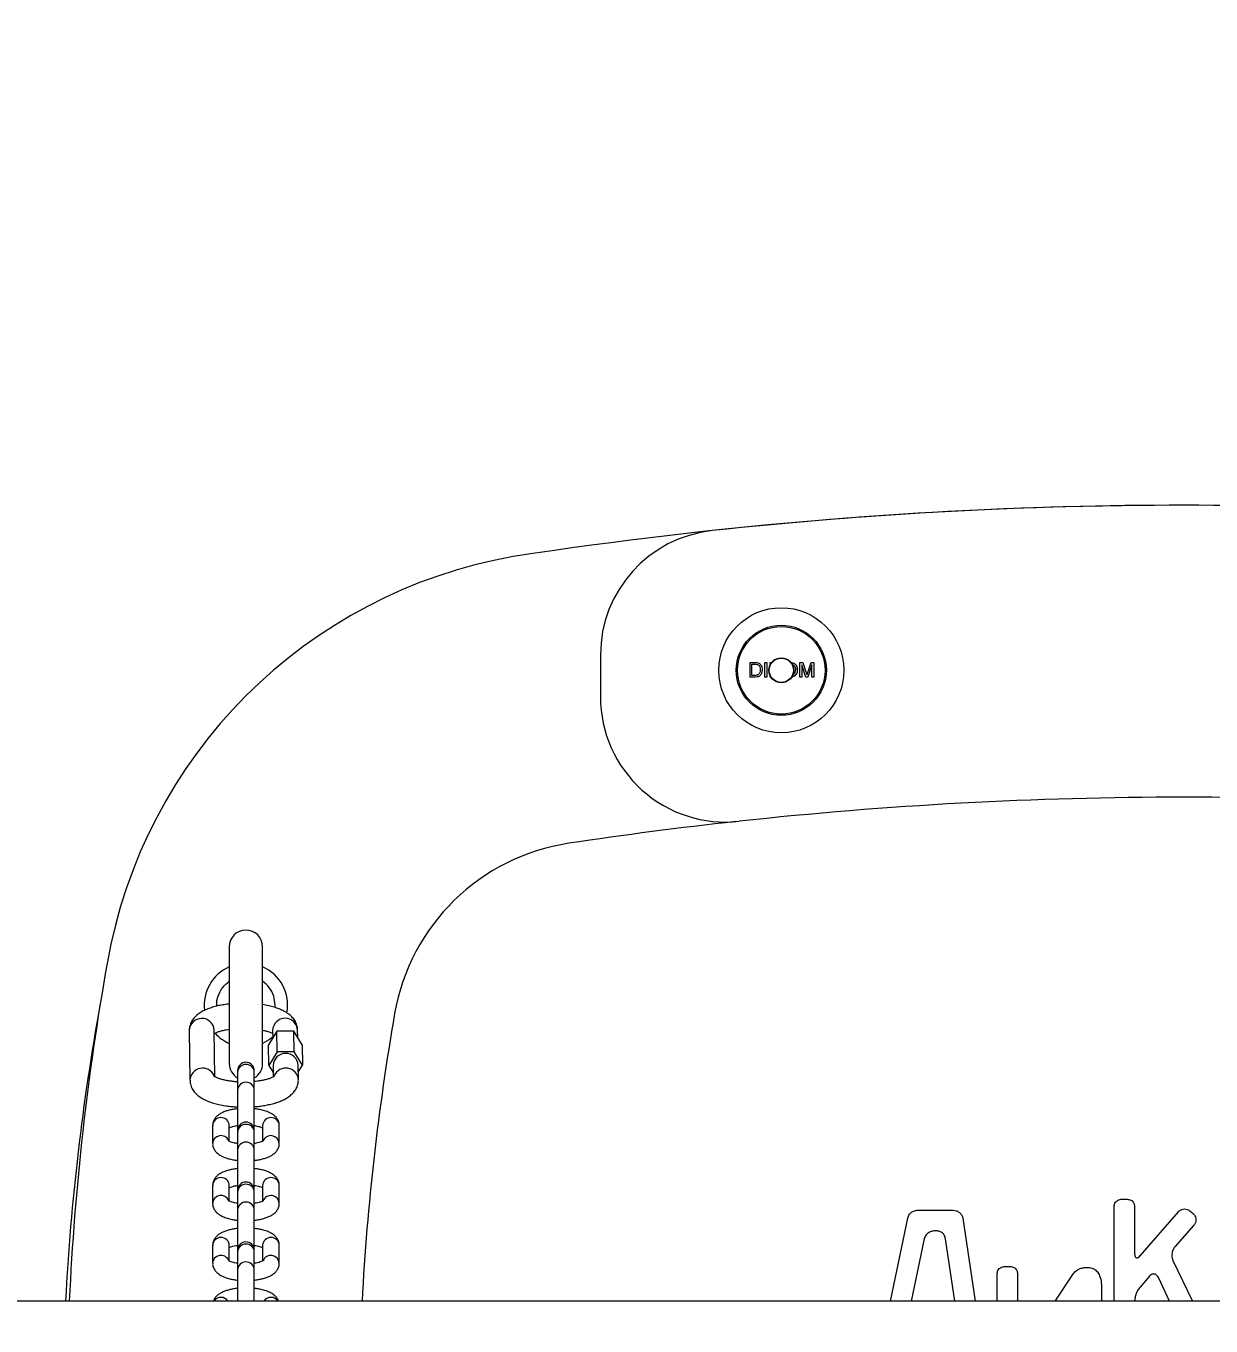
# Model space of a CAD drawing. Header units: millimetres. Extents: x -8465 to 5258, y -4560 to 4592.
# Drawn here: x -3862.7 to -3578.5, y -288.8 to 22.9 of the extents above; entities that cross this region are included whole.
import ezdxf

# ---------------------------------------------------------------- set-up
doc = ezdxf.new("R2010")
doc.units = ezdxf.units.MM
for name, color, linetype in [('DIKOM_ОБЪЕКТ', 7, 'Continuous'), ('DIKOM_РАЗМЕР_ЗОНА', 7, 'Continuous'), ('DIKOM_РАЗМЕР_ОБЪЕКТА', 7, 'Continuous')]:
    doc.layers.add(name, color=color, linetype=linetype)
doc.styles.add('style1', font='arial.ttf', dxfattribs={"width": 0.8})
doc.dimstyles.new('1-50', dxfattribs={"dimtxt": 300, "dimasz": 200, "dimexe": 100, "dimexo": 0, "dimgap": 100, "dimtad": 1, "dimtxsty": 'style1', "dimcen": 200, "dimclrd": 7, "dimclre": 7, "dimclrt": 7, "dimadec": 1, "dimazin": 2, "dimtfac": 1, "dimtmove": 0, "dimatfit": 2, "dimfxl": 0, "dimlwd": 25, "dimlwe": 18, "dimarcsym": 0})

# ---------------------------------------------------------------- blocks, each defined once
blk = doc.blocks.new('*D9')
at = {"layer": 'Defpoints', "color": 0, "transparency": 16777216}
for p in [(-8014.64, 4592.18), (-824.29, 4592.18), (-3141.9, -3913.28)]:
    blk.add_point(p, dxfattribs=at)
at = {"layer": 'DIKOM_РАЗМЕР_ЗОНА', "color": 7, "lineweight": 18, "transparency": 16777216}
for p, q in [((-824.29, 4592.18), (-8114.64, 4592.18)), ((-3141.9, -3913.28), (-8114.64, -3913.28))]:
    blk.add_line(p, q, dxfattribs=at)
at = {"layer": 'DIKOM_РАЗМЕР_ЗОНА', "color": 7, "lineweight": 25, "transparency": 16777216}
blk.add_line((-8014.64, -3713.28), (-8014.64, 4392.18), dxfattribs=at)
at = {"layer": 'DIKOM_РАЗМЕР_ЗОНА', "color": 7, "transparency": 16777216}
for points in [[(-8047.97, 4392.18), (-7981.3, 4392.18), (-8014.64, 4592.18)], [(-8047.97, -3713.28), (-7981.3, -3713.28), (-8014.64, -3913.28)]]:
    blk.add_solid(points, dxfattribs=at)
at = {"layer": 'DIKOM_РАЗМЕР_ЗОНА', "color": 7, "transparency": 16777216, "insert": (-8267.81, 621.75), "char_height": 300, "attachment_point": 5, "rotation": 90, "style": 'style1'}
blk.add_mtext('8500', dxfattribs=at)
blk = doc.blocks.new('*D12')
at = {"layer": 'Defpoints', "color": 0, "transparency": 16777216}
for p in [(-7007.4, 3092.18), (238.21, 3092.18), (238.62, -1922.87)]:
    blk.add_point(p, dxfattribs=at)
at = {"layer": 'DIKOM_РАЗМЕР_ОБЪЕКТА', "color": 7, "lineweight": 18, "transparency": 16777216}
for p, q in [((238.21, 3092.18), (-7107.4, 3092.18)), ((238.62, -1922.87), (-7107.4, -1922.87))]:
    blk.add_line(p, q, dxfattribs=at)
at = {"layer": 'DIKOM_РАЗМЕР_ОБЪЕКТА', "color": 7, "lineweight": 25, "transparency": 16777216}
blk.add_line((-7007.4, -1722.87), (-7007.4, 2892.18), dxfattribs=at)
at = {"layer": 'DIKOM_РАЗМЕР_ОБЪЕКТА', "color": 7, "transparency": 16777216}
for points in [[(-7040.74, 2892.18), (-6974.07, 2892.18), (-7007.4, 3092.18)], [(-7040.74, -1722.87), (-6974.07, -1722.87), (-7007.4, -1922.87)]]:
    blk.add_solid(points, dxfattribs=at)
at = {"layer": 'DIKOM_РАЗМЕР_ОБЪЕКТА', "color": 7, "transparency": 16777216, "insert": (-7260.58, 642.18), "char_height": 300, "attachment_point": 5, "rotation": 90, "style": 'style1'}
blk.add_mtext('5000', dxfattribs=at)

msp = doc.modelspace()

# ---------------------------------------------------------------- linework, layer by layer
at = {"layer": 'DIKOM_ОБЪЕКТ', "color": 7, "linetype": 'Continuous', "lineweight": 15}
for p, q in [((-3724.944, -127.95), (-3724.944, -137.99)), ((-3689.072, -129.736), (-3687.858, -129.736)), ((-3689.072, -133.236), (-3689.072, -129.736)), ((-3688.617, -132.827), (-3688.617, -130.145)), ((-3688.617, -130.145), (-3687.865, -130.145)), ((-3685.481, -129.736), (-3685.027, -129.736)), ((-3685.481, -133.236), (-3685.481, -129.736)), ((-3684.208, -129.736), (-3683.838, -129.736)), ((-3677.117, -129.736), (-3676.409, -129.736)), ((-3677.117, -133.236), (-3677.117, -129.736)), ((-3676.663, -130.261), (-3676.663, -133.236)), ((-3676.649, -130.261), (-3676.663, -130.261)), ((-3675.673, -133.236), (-3676.649, -130.261)), ((-3676.409, -129.736), (-3675.582, -132.213)), ((-3675.225, -132.17), (-3674.384, -129.736)), ((-3674.218, -130.309), (-3675.214, -133.236)), ((-3674.384, -129.736), (-3673.754, -129.736)), ((-3674.208, -130.309), (-3674.218, -130.309)), ((-3674.208, -133.236), (-3674.208, -130.309)), ((-3673.754, -129.736), (-3673.754, -133.236)), ((-3687.805, -133.236), (-3689.072, -133.236)), ((-3687.85, -132.827), (-3688.617, -132.827)), ((-3685.027, -133.236), (-3685.481, -133.236)), ((-3684.208, -133.236), (-3684.208, -132.921)), ((-3684.009, -133.236), (-3684.208, -133.236)), ((-3676.663, -133.236), (-3677.117, -133.236)), ((-3675.214, -133.236), (-3675.673, -133.236)), ((-3675.422, -132.731), (-3675.413, -132.731)), ((-3673.754, -133.236), (-3674.208, -133.236)), ((-3813.972, -197.896), (-3813.972, -225.896)), ((-3805.972, -225.896), (-3805.972, -197.896)), ((-3803.062, -212.46), (-3802.972, -211.896)), ((-3823.568, -217.999), (-3823.401, -229.908)), ((-3817.412, -229.086), (-3817.569, -217.915)), ((-3802.531, -218.169), (-3804.545, -221.437)), ((-3803.568, -217.971), (-3803.543, -219.81)), ((-3798.505, -218.163), (-3802.531, -218.169)), ((-3802.462, -223.073), (-3802.531, -218.169)), ((-3798.436, -223.067), (-3798.505, -218.163)), ((-3796.494, -221.426), (-3798.505, -218.163)), ((-3797.543, -219.724), (-3797.569, -217.887)), ((-3804.476, -226.341), (-3804.545, -221.437)), ((-3802.462, -223.073), (-3804.476, -226.341)), ((-3798.436, -223.067), (-3802.462, -223.073)), ((-3796.425, -226.33), (-3798.436, -223.067)), ((-3796.494, -221.426), (-3796.425, -226.33)), ((-3804.476, -226.341), (-3803.427, -228.043)), ((-3803.45, -226.378), (-3803.412, -229.103)), ((-3797.402, -229.796), (-3797.451, -226.293)), ((-3797.427, -227.957), (-3796.425, -226.33)), ((-3811.972, -227.598), (-3811.972, -227.998)), ((-3811.972, -227.998), (-3811.972, -232.306)), ((-3807.972, -227.998), (-3807.972, -227.598)), ((-3807.972, -232.306), (-3807.972, -227.998)), ((-3811.972, -232.306), (-3811.972, -241.957)), ((-3807.972, -241.957), (-3807.972, -232.306)), ((-3817.972, -240.778), (-3817.972, -245.085)), ((-3813.972, -244.538), (-3813.972, -240.778)), ((-3811.972, -241.957), (-3811.972, -242.357)), ((-3811.972, -242.357), (-3811.972, -246.665)), ((-3807.972, -242.357), (-3807.972, -241.957)), ((-3807.972, -246.665), (-3807.972, -242.357)), ((-3805.972, -240.778), (-3805.972, -244.54)), ((-3801.972, -245.085), (-3801.972, -240.778)), ((-3811.972, -246.665), (-3811.972, -256.316)), ((-3807.972, -256.316), (-3807.972, -246.665)), ((-3817.972, -255.137), (-3817.972, -259.445)), ((-3813.972, -258.898), (-3813.972, -255.137)), ((-3805.972, -255.137), (-3805.972, -258.899)), ((-3801.972, -259.445), (-3801.972, -255.137)), ((-3811.972, -256.316), (-3811.972, -256.716)), ((-3811.972, -256.716), (-3811.972, -261.024)), ((-3807.972, -256.716), (-3807.972, -256.316)), ((-3807.972, -261.024), (-3807.972, -256.716)), ((-3599.767, -258.449), (-3598.782, -258.449)), ((-3811.972, -261.024), (-3811.972, -270.676)), ((-3807.972, -270.676), (-3807.972, -261.024)), ((-3648.79, -261.085), (-3640.317, -261.085)), ((-3601.735, -282.871), (-3601.735, -260.417)), ((-3596.814, -260.417), (-3596.814, -271.521)), ((-3595.527, -272), (-3586.334, -261.449)), ((-3583.556, -261.247), (-3582.812, -261.888)), ((-3655.4, -282.871), (-3651.196, -263.003)), ((-3638.015, -263.024), (-3635.03, -282.871)), ((-3582.611, -264.664), (-3587.185, -269.868)), ((-3647.27, -267.924), (-3650.393, -282.871)), ((-3639.969, -282.871), (-3642.159, -267.945)), ((-3817.972, -269.496), (-3817.972, -273.804)), ((-3813.972, -273.257), (-3813.972, -269.496)), ((-3811.972, -270.676), (-3811.972, -271.075)), ((-3811.972, -271.075), (-3811.972, -275.383)), ((-3807.972, -271.075), (-3807.972, -270.676)), ((-3807.972, -275.383), (-3807.972, -271.075)), ((-3805.972, -269.496), (-3805.972, -273.259)), ((-3801.972, -273.804), (-3801.972, -269.496)), ((-3587.624, -273.134), (-3582.962, -282.871)), ((-3811.972, -275.383), (-3811.972, -282.871)), ((-3807.972, -282.871), (-3807.972, -275.383)), ((-3629.798, -282.871), (-3629.798, -276.554)), ((-3627.829, -274.585), (-3626.846, -274.585)), ((-3624.877, -276.554), (-3624.877, -282.871)), ((-3615.908, -282.871), (-3611.617, -276.466)), ((-3608.553, -274.829), (-3607.608, -274.829)), ((-3593.269, -276.911), (-3595.527, -279.527)), ((-3588.416, -282.871), (-3591.132, -277.197)), ((-3604.802, -278.749), (-3604.802, -282.871)), ((-848.379, -282.871), (-4394.952, -282.871))]:
    msp.add_line(p, q, dxfattribs=at)
at = {"layer": 'DIKOM_ОБЪЕКТ', "color": 7, "linetype": 'Continuous', "lineweight": 15, "flags": 128}
msp.add_lwpolyline([(-3803.546, -219.558), (-3804.296, -220.129), (-3805.985, -221.067)], dxfattribs=at)
at = {"layer": 'DIKOM_ОБЪЕКТ', "color": 7, "linetype": 'Continuous', "lineweight": 15}
for radius in [15, 10.8, 10.5, 3, 2.9]:
    msp.add_circle((-3681.563, -131.604), radius, dxfattribs=at)
for centre, radius, start, end in [((-3584.867, -1150.366), 1058.336, 90.552281, 98.74938), ((-3584.758, -1150.366), 1058.336, 90.011595, 96.151033), ((-3585.186, -1150.366), 1058.336, 83.848967, 89.988405), ((-3694.944, -127.95), 30, 96.15103, 180), ((-3725.053, -222.529), 120, 99.9819, 170.10556), ((-3694.944, -137.99), 30, 180, 276.19557), ((-3584.863, -1152.033), 990, 90.006326, 96.195573), ((-3585.081, -1152.033), 990, 83.804427, 89.993674), ((-3584.961, -1152.032), 990, 96.235831, 98.570892), ((-3725.053, -222.529), 49.999, 98.57032, 170.10526), ((-3809.972, -197.896), 4, 0, 180), ((-3227.163, -311.909), 625.848, 169.876977, 177.3406), ((-3809.972, -211.896), 10, 113.49734, 187.08597), ((-3809.972, -211.896), 10, 349.50423, 66.50266), ((-3295.131, -311.896), 558.861, 169.6717, 177.02293), ((-3820.567, -218.088), 3.003, 3.30034, 178.31172), ((-3800.568, -218.057), 3.002, 2.52684, 178.35658), ((-3203.364, -313.522), 579.564, 170.105925, 176.968406), ((-3809.972, -211.896), 10, 222.2286, 246.50266), ((-3800.449, -226.467), 3.003, 3.3083, 178.30364), ((-3820.38, -230.043), 3.024, 24.02487, 177.46708), ((-3809.972, -225.896), 4, 180, 240), ((-3809.972, -227.598), 2, 0, 180), ((-3810.037, -228.067), 1.936, 88.08736, 177.96423), ((-3809.907, -228.067), 1.936, 2.03577, 91.91264), ((-3809.972, -225.896), 4, 300, 0), ((-3800.418, -230.015), 3.024, 4.00898, 156.46683), ((-3809.972, -232.398), 2.002, 2.64772, 177.35228), ((-3815.972, -240.888), 2.003, 3.17264, 176.82736), ((-3809.972, -241.957), 2, 0, 180), ((-3803.972, -240.889), 2.003, 3.18157, 176.81843), ((-3810.036, -242.426), 1.937, 88.09422, 177.96467), ((-3809.908, -242.426), 1.937, 2.03533, 91.90578), ((-3815.96, -245.202), 2.015, 24.88403, 176.83001), ((-3809.972, -246.757), 2.002, 2.64528, 177.35472), ((-3803.986, -245.217), 2.018, 3.87797, 157.90087), ((-3815.972, -255.248), 2.003, 3.16776, 176.83224), ((-3809.972, -256.316), 2, 0, 180), ((-3810.037, -256.785), 1.936, 88.08718, 177.97171), ((-3809.907, -256.785), 1.936, 2.02829, 91.91282), ((-3803.972, -255.248), 2.003, 3.17669, 176.82331), ((-3815.96, -259.561), 2.015, 24.88156, 176.83249), ((-3803.986, -259.576), 2.018, 3.87825, 157.90745), ((-3809.972, -261.116), 2.002, 2.6404, 177.3596), ((-3815.972, -269.607), 2.003, 3.17507, 176.82493), ((-3803.972, -269.607), 2.003, 3.18401, 176.81599), ((-3809.972, -270.675), 2, 0, 180), ((-3810.037, -271.144), 1.936, 88.08736, 177.96423), ((-3809.907, -271.144), 1.936, 2.03577, 91.91264), ((-3815.96, -273.92), 2.015, 24.88156, 176.83249), ((-3809.972, -275.476), 2.002, 2.64772, 177.35228), ((-3803.986, -273.935), 2.018, 3.87825, 157.90745), ((-3815.972, -284.039), 2.062, 34.50438, 145.49562), ((-3803.972, -284.039), 2.062, 34.50438, 145.49562)]:
    msp.add_arc(centre, radius, start, end, dxfattribs=at)
for points, knots in [([(-3687.865, -130.145), (-3687.703, -130.144), (-3687.444, -130.142), (-3687.106, -130.268), (-3686.861, -130.485), (-3686.66, -130.857), (-3686.62, -131.209), (-3686.618, -131.427), (-3686.618, -131.457)], [0, 0, 0, 0, 0.2301157, 0.3674498, 0.5056402, 0.689913, 0.9569919, 1, 1, 1, 1]), ([(-3687.858, -129.736), (-3687.618, -129.736), (-3687.242, -129.735), (-3686.774, -129.958), (-3686.453, -130.294), (-3686.2, -130.806), (-3686.176, -131.232), (-3686.163, -131.467)], [0, 0, 0, 0, 0.2554265, 0.4007088, 0.5458963, 0.7495205, 1, 1, 1, 1]), ([(-3685.027, -129.736), (-3685.027, -129.999), (-3685.027, -131.165), (-3685.027, -132.332), (-3685.027, -133.236)], [0, 0, 0, 0, 0.2249709, 1, 1, 1, 1]), ([(-3684.208, -130.236), (-3684.208, -130.199), (-3684.208, -130.033), (-3684.208, -129.866), (-3684.208, -129.736)], [0, 0, 0, 0, 0.2177274, 1, 1, 1, 1]), ([(-3679.387, -129.691), (-3679.19, -129.706), (-3678.795, -129.736), (-3678.295, -130.033), (-3677.936, -130.457), (-3677.737, -130.958), (-3677.718, -131.316), (-3677.708, -131.491)], [0, 0, 0, 0, 0.2120457, 0.4264625, 0.611725, 0.8097277, 1, 1, 1, 1]), ([(-3678.99, -130.18), (-3678.948, -130.187), (-3678.778, -130.214), (-3678.535, -130.415), (-3678.283, -130.741), (-3678.176, -131.126), (-3678.167, -131.386), (-3678.163, -131.491)], [0, 0, 0, 0, 0.0762303, 0.3055234, 0.5345447, 0.8121599, 1, 1, 1, 1]), ([(-3686.618, -131.457), (-3686.627, -131.678), (-3686.641, -132.011), (-3686.815, -132.4), (-3687.019, -132.641), (-3687.335, -132.805), (-3687.631, -132.824), (-3687.813, -132.827), (-3687.85, -132.827)], [0, 0, 0, 0, 0.3061141, 0.4616726, 0.5884507, 0.7437791, 0.9477463, 1, 1, 1, 1]), ([(-3686.163, -131.467), (-3686.187, -131.766), (-3686.223, -132.216), (-3686.496, -132.723), (-3686.777, -133.001), (-3687.215, -133.203), (-3687.57, -133.223), (-3687.805, -133.236)], [0, 0, 0, 0, 0.3215219, 0.4836669, 0.6148069, 0.7456367, 1, 1, 1, 1]), ([(-3677.708, -131.491), (-3677.729, -131.754), (-3677.765, -132.204), (-3678.105, -132.754), (-3678.534, -133.102), (-3678.9, -133.244), (-3679.095, -133.258), (-3679.112, -133.26)], [0, 0, 0, 0, 0.3159754, 0.5392412, 0.7625632, 0.9795705, 1, 1, 1, 1]), ([(-3678.163, -131.491), (-3678.182, -131.724), (-3678.211, -132.086), (-3678.475, -132.516), (-3678.69, -132.662), (-3678.798, -132.734)], [0, 0, 0, 0, 0.4715542, 0.7354786, 1, 1, 1, 1]), ([(-3675.582, -132.213), (-3675.566, -132.261), (-3675.533, -132.359), (-3675.477, -132.53), (-3675.443, -132.655), (-3675.422, -132.731)], [0, 0, 0, 0, 0.2836049, 0.5667002, 1, 1, 1, 1]), ([(-3675.413, -132.731), (-3675.382, -132.637), (-3675.336, -132.497), (-3675.273, -132.31), (-3675.241, -132.217), (-3675.225, -132.17)], [0, 0, 0, 0, 0.4998987, 0.7498102, 1, 1, 1, 1]), ([(-3816.933, -212.141), (-3816.947, -212.059), (-3817.088, -211.253), (-3816.677, -209.645), (-3815.71, -207.599), (-3814.536, -206.643), (-3813.972, -206.184)], [0, 0, 0, 0, 0.0357236, 0.3536645, 0.6891419, 1, 1, 1, 1]), ([(-3802.972, -211.896), (-3803.042, -211.161), (-3803.186, -209.65), (-3804.253, -207.598), (-3805.414, -206.643), (-3805.972, -206.184)], [0, 0, 0, 0, 0.3297025, 0.6775903, 1, 1, 1, 1]), ([(-3813.955, -211.632), (-3814.163, -211.654), (-3814.801, -211.721), (-3815.848, -211.897), (-3817.089, -212.161), (-3818.292, -212.502), (-3819.432, -212.919), (-3820.494, -213.428), (-3821.461, -214.044), (-3822.295, -214.783), (-3822.968, -215.658), (-3823.402, -216.656), (-3823.603, -217.47), (-3823.551, -217.916), (-3823.542, -217.998)], [0, 0, 0, 0, 0.0413856, 0.1271665, 0.2180836, 0.3118897, 0.4081837, 0.5069074, 0.6080411, 0.707683, 0.8013142, 0.890637, 0.9798328, 1, 1, 1, 1]), ([(-3797.595, -217.889), (-3797.608, -217.587), (-3797.638, -216.865), (-3798.075, -215.829), (-3798.778, -214.846), (-3799.701, -214.021), (-3800.784, -213.352), (-3801.965, -212.817), (-3803.188, -212.399), (-3804.519, -212.047), (-3805.493, -211.877), (-3806.003, -211.788)], [0, 0, 0, 0, 0.0803093, 0.1923028, 0.3002843, 0.4211395, 0.5501391, 0.665318, 0.7752655, 0.8823451, 1, 1, 1, 1]), ([(-3817.558, -218.692), (-3817.446, -218.632), (-3817.192, -218.496), (-3816.55, -218.249), (-3815.715, -218.007), (-3814.843, -217.81), (-3814.228, -217.719), (-3813.972, -217.682)], [0, 0, 0, 0, 0.1738412, 0.3934679, 0.6190481, 0.8414938, 1, 1, 1, 1]), ([(-3805.972, -217.898), (-3805.814, -217.931), (-3805.356, -218.026), (-3804.712, -218.217), (-3804.088, -218.443), (-3803.701, -218.621), (-3803.584, -218.693), (-3803.558, -218.709)], [0, 0, 0, 0, 0.1425531, 0.4130395, 0.6768226, 0.9299514, 1, 1, 1, 1]), ([(-3823.374, -229.906), (-3823.362, -230.208), (-3823.331, -230.93), (-3822.895, -231.966), (-3822.192, -232.949), (-3821.268, -233.774), (-3820.186, -234.444), (-3819.004, -234.978), (-3817.782, -235.397), (-3816.429, -235.749), (-3815.053, -236.01), (-3813.742, -236.179), (-3812.757, -236.274), (-3812.182, -236.299), (-3811.972, -236.308)], [0, 0, 0, 0, 0.0659125, 0.1578271, 0.246437, 0.3456394, 0.4515164, 0.5460215, 0.6362783, 0.7241368, 0.8245441, 0.899895, 0.9633418, 1, 1, 1, 1]), ([(-3811.972, -230.305), (-3811.983, -230.304), (-3812.21, -230.297), (-3812.77, -230.243), (-3813.644, -230.149), (-3814.597, -229.993), (-3815.481, -229.801), (-3816.258, -229.58), (-3816.889, -229.349), (-3817.354, -229.129), (-3817.626, -228.967), (-3817.729, -228.872), (-3817.711, -228.893), (-3817.708, -228.896)], [0, 0, 0, 0, 0.0037683, 0.0746976, 0.1902374, 0.3064633, 0.4265088, 0.5459168, 0.6623964, 0.7741419, 0.880394, 0.9819366, 1, 1, 1, 1]), ([(-3803.105, -228.911), (-3803.104, -228.91), (-3803.1, -228.907), (-3803.315, -229.064), (-3803.754, -229.287), (-3804.417, -229.545), (-3805.254, -229.789), (-3806.231, -230.002), (-3807.149, -230.151), (-3807.752, -230.212), (-3807.972, -230.235)], [0, 0, 0, 0, 0.0720209, 0.2001976, 0.3359948, 0.4786071, 0.6250144, 0.7694249, 0.9157539, 1, 1, 1, 1]), ([(-3807.972, -236.259), (-3807.866, -236.251), (-3807.33, -236.211), (-3806.378, -236.1), (-3805.121, -235.901), (-3803.882, -235.634), (-3802.678, -235.294), (-3801.538, -234.875), (-3800.475, -234.367), (-3799.509, -233.751), (-3798.674, -233.012), (-3798.002, -232.137), (-3797.567, -231.139), (-3797.368, -230.326), (-3797.418, -229.881), (-3797.427, -229.801)], [0, 0, 0, 0, 0.0195733, 0.0985997, 0.1792896, 0.2647834, 0.3530227, 0.4436067, 0.5364862, 0.6316239, 0.7253527, 0.8134146, 0.8974462, 0.9813443, 1, 1, 1, 1]), ([(-3811.972, -236.735), (-3812.017, -236.739), (-3812.39, -236.776), (-3813.068, -236.885), (-3813.991, -237.083), (-3814.871, -237.35), (-3815.7, -237.692), (-3816.457, -238.125), (-3817.118, -238.673), (-3817.629, -239.36), (-3817.941, -240.09), (-3817.941, -240.582), (-3817.94, -240.783)], [0, 0, 0, 0, 0.0145202, 0.1198013, 0.2263544, 0.3388436, 0.4549377, 0.5749768, 0.6966003, 0.8117792, 0.922978, 1, 1, 1, 1]), ([(-3802.004, -240.772), (-3801.995, -240.675), (-3801.958, -240.251), (-3802.222, -239.528), (-3802.754, -238.735), (-3803.479, -238.124), (-3804.392, -237.611), (-3805.431, -237.222), (-3806.511, -236.954), (-3807.343, -236.806), (-3807.814, -236.755), (-3807.972, -236.738)], [0, 0, 0, 0, 0.0375417, 0.1639403, 0.2870459, 0.4247075, 0.5574975, 0.7172396, 0.8479669, 0.9487665, 1, 1, 1, 1]), ([(-3813.972, -241.323), (-3813.867, -241.272), (-3813.647, -241.166), (-3813.099, -240.99), (-3812.527, -240.852), (-3812.113, -240.791), (-3811.972, -240.77)], [0, 0, 0, 0, 0.2534043, 0.530388, 0.8394967, 1, 1, 1, 1]), ([(-3807.972, -240.771), (-3807.843, -240.79), (-3807.479, -240.841), (-3806.95, -240.964), (-3806.426, -241.121), (-3806.074, -241.265), (-3805.962, -241.329), (-3805.926, -241.35)], [0, 0, 0, 0, 0.1379722, 0.3878414, 0.6394083, 0.8819025, 1, 1, 1, 1]), ([(-3817.94, -245.088), (-3817.949, -245.186), (-3817.986, -245.611), (-3817.722, -246.334), (-3817.19, -247.127), (-3816.466, -247.739), (-3815.552, -248.252), (-3814.513, -248.641), (-3813.433, -248.909), (-3812.601, -249.057), (-3812.13, -249.108), (-3811.972, -249.125)], [0, 0, 0, 0, 0.0378931, 0.1642446, 0.2873034, 0.4248867, 0.5576273, 0.7173478, 0.8480264, 0.9487879, 1, 1, 1, 1]), ([(-3811.972, -245.092), (-3812.101, -245.073), (-3812.465, -245.022), (-3812.993, -244.899), (-3813.522, -244.741), (-3813.919, -244.575), (-3814.146, -244.453), (-3814.224, -244.376), (-3814.206, -244.398), (-3814.205, -244.399)], [0, 0, 0, 0, 0.1030973, 0.2898178, 0.4777823, 0.659042, 0.8306982, 0.9936719, 1, 1, 1, 1]), ([(-3805.757, -244.415), (-3805.754, -244.412), (-3805.746, -244.405), (-3805.927, -244.529), (-3806.292, -244.693), (-3806.843, -244.873), (-3807.418, -245.011), (-3807.831, -245.072), (-3807.972, -245.093)], [0, 0, 0, 0, 0.0898269, 0.2741118, 0.4686107, 0.6657687, 0.8858719, 1, 1, 1, 1]), ([(-3807.972, -249.128), (-3807.927, -249.124), (-3807.554, -249.087), (-3806.876, -248.978), (-3805.953, -248.78), (-3805.073, -248.513), (-3804.244, -248.172), (-3803.487, -247.738), (-3802.826, -247.19), (-3802.315, -246.503), (-3802.004, -245.774), (-3802.004, -245.283), (-3802.004, -245.083)], [0, 0, 0, 0, 0.0145285, 0.1198058, 0.2263975, 0.3389323, 0.4551102, 0.5752075, 0.6968411, 0.8120657, 0.9233096, 1, 1, 1, 1]), ([(-3811.972, -251.094), (-3812.017, -251.098), (-3812.39, -251.135), (-3813.068, -251.244), (-3813.991, -251.443), (-3814.871, -251.709), (-3815.7, -252.051), (-3816.457, -252.484), (-3817.118, -253.032), (-3817.629, -253.719), (-3817.941, -254.449), (-3817.941, -254.941), (-3817.94, -255.142)], [0, 0, 0, 0, 0.0145229, 0.1198029, 0.2263555, 0.338844, 0.4549384, 0.5749759, 0.6965876, 0.8117812, 0.9229784, 1, 1, 1, 1]), ([(-3802.004, -255.131), (-3801.995, -255.034), (-3801.958, -254.61), (-3802.222, -253.887), (-3802.754, -253.095), (-3803.479, -252.483), (-3804.392, -251.97), (-3805.431, -251.58), (-3806.511, -251.314), (-3807.343, -251.165), (-3807.814, -251.114), (-3807.972, -251.097)], [0, 0, 0, 0, 0.0375425, 0.1639595, 0.2870476, 0.4247085, 0.5574979, 0.7172463, 0.8479676, 0.9487667, 1, 1, 1, 1]), ([(-3813.972, -255.682), (-3813.867, -255.631), (-3813.647, -255.526), (-3813.099, -255.349), (-3812.527, -255.211), (-3812.113, -255.15), (-3811.972, -255.129)], [0, 0, 0, 0, 0.2534075, 0.5303898, 0.839509, 1, 1, 1, 1]), ([(-3807.972, -255.13), (-3807.843, -255.149), (-3807.479, -255.2), (-3806.95, -255.323), (-3806.426, -255.48), (-3806.074, -255.624), (-3805.962, -255.688), (-3805.926, -255.709)], [0, 0, 0, 0, 0.1379637, 0.3878502, 0.6394208, 0.8819145, 1, 1, 1, 1]), ([(-3811.972, -259.451), (-3812.101, -259.433), (-3812.465, -259.381), (-3812.993, -259.258), (-3813.522, -259.101), (-3813.919, -258.933), (-3814.146, -258.813), (-3814.224, -258.733), (-3814.206, -258.757), (-3814.205, -258.758)], [0, 0, 0, 0, 0.1030957, 0.2898134, 0.4777776, 0.6590438, 0.8306887, 0.9936647, 1, 1, 1, 1]), ([(-3601.735, -260.417), (-3601.72, -260.139), (-3601.696, -259.693), (-3601.429, -259.132), (-3601.115, -258.828), (-3600.882, -258.712), (-3600.8, -258.67)], [0, 0, 0, 0, 0.3926461, 0.6300457, 0.8688436, 1, 1, 1, 1]), ([(-3600.8, -258.67), (-3600.67, -258.619), (-3600.441, -258.529), (-3600.091, -258.461), (-3599.876, -258.453), (-3599.767, -258.449)], [0, 0, 0, 0, 0.3930403, 0.693934, 1, 1, 1, 1]), ([(-3598.782, -258.449), (-3598.504, -258.464), (-3598.057, -258.488), (-3597.496, -258.756), (-3597.192, -259.07), (-3597.076, -259.302), (-3597.035, -259.384)], [0, 0, 0, 0, 0.3932423, 0.6308052, 0.8696968, 1, 1, 1, 1]), ([(-3817.94, -259.447), (-3817.949, -259.545), (-3817.986, -259.97), (-3817.722, -260.694), (-3817.19, -261.486), (-3816.466, -262.098), (-3815.552, -262.611), (-3814.513, -263.001), (-3813.433, -263.268), (-3812.601, -263.417), (-3812.13, -263.467), (-3811.972, -263.484)], [0, 0, 0, 0, 0.0378942, 0.1642465, 0.2872901, 0.4248854, 0.5576174, 0.7173459, 0.8480257, 0.948788, 1, 1, 1, 1]), ([(-3805.757, -258.774), (-3805.754, -258.771), (-3805.746, -258.764), (-3805.927, -258.889), (-3806.292, -259.052), (-3806.843, -259.232), (-3807.418, -259.37), (-3807.831, -259.431), (-3807.972, -259.452)], [0, 0, 0, 0, 0.0898273, 0.2741109, 0.4686118, 0.6657581, 0.8858724, 1, 1, 1, 1]), ([(-3807.972, -263.487), (-3807.927, -263.483), (-3807.554, -263.446), (-3806.876, -263.337), (-3805.953, -263.138), (-3805.073, -262.872), (-3804.244, -262.531), (-3803.487, -262.097), (-3802.826, -261.549), (-3802.315, -260.863), (-3802.004, -260.133), (-3802.004, -259.642), (-3802.004, -259.442)], [0, 0, 0, 0, 0.0145285, 0.119804, 0.2263988, 0.3389323, 0.4551089, 0.575194, 0.6968256, 0.812049, 0.9232908, 1, 1, 1, 1]), ([(-3651.196, -263.003), (-3651.097, -262.677), (-3650.949, -262.187), (-3650.462, -261.598), (-3650.092, -261.411), (-3649.873, -261.3)], [0, 0, 0, 0, 0.4514865, 0.6762543, 1, 1, 1, 1]), ([(-3649.873, -261.3), (-3649.701, -261.241), (-3649.44, -261.151), (-3649.073, -261.094), (-3648.885, -261.088), (-3648.79, -261.085)], [0, 0, 0, 0, 0.4908811, 0.7441902, 1, 1, 1, 1]), ([(-3640.317, -261.085), (-3640.08, -261.109), (-3639.602, -261.159), (-3638.929, -261.529), (-3638.356, -262.097), (-3638.086, -262.657), (-3638.023, -262.98), (-3638.015, -263.024)], [0, 0, 0, 0, 0.2187854, 0.4414225, 0.6954287, 0.958412, 1, 1, 1, 1]), ([(-3597.035, -259.384), (-3596.984, -259.513), (-3596.894, -259.742), (-3596.825, -260.092), (-3596.818, -260.308), (-3596.814, -260.417)], [0, 0, 0, 0, 0.3921852, 0.6934353, 1, 1, 1, 1]), ([(-3586.334, -261.449), (-3586.172, -261.296), (-3585.849, -260.99), (-3585.205, -260.767), (-3584.533, -260.756), (-3583.96, -260.94), (-3583.669, -261.161), (-3583.556, -261.247)], [0, 0, 0, 0, 0.2149373, 0.4295851, 0.6450666, 0.8620571, 1, 1, 1, 1]), ([(-3582.812, -261.888), (-3582.659, -262.048), (-3582.355, -262.369), (-3582.132, -263.009), (-3582.119, -263.679), (-3582.301, -264.255), (-3582.524, -264.549), (-3582.611, -264.664)], [0, 0, 0, 0, 0.2136659, 0.4271701, 0.6422624, 0.8593693, 1, 1, 1, 1]), ([(-3811.972, -265.453), (-3812.017, -265.457), (-3812.39, -265.495), (-3813.068, -265.603), (-3813.991, -265.802), (-3814.871, -266.068), (-3815.7, -266.41), (-3816.457, -266.844), (-3817.118, -267.391), (-3817.629, -268.078), (-3817.941, -268.808), (-3817.941, -269.3), (-3817.94, -269.501)], [0, 0, 0, 0, 0.0145229, 0.1198042, 0.226353, 0.3388432, 0.4549382, 0.5749864, 0.6965994, 0.8117783, 0.9229772, 1, 1, 1, 1]), ([(-3802.004, -269.49), (-3801.995, -269.393), (-3801.958, -268.969), (-3802.222, -268.247), (-3802.754, -267.454), (-3803.479, -266.842), (-3804.392, -266.329), (-3805.431, -265.94), (-3806.511, -265.673), (-3807.343, -265.524), (-3807.814, -265.473), (-3807.972, -265.456)], [0, 0, 0, 0, 0.0375425, 0.1639423, 0.2870321, 0.4247071, 0.557489, 0.7172397, 0.8479685, 0.9487687, 1, 1, 1, 1]), ([(-3644.663, -266.006), (-3644.99, -266.044), (-3645.644, -266.12), (-3646.501, -266.631), (-3647.065, -267.273), (-3647.216, -267.754), (-3647.27, -267.924)], [0, 0, 0, 0, 0.2826808, 0.565468, 0.8456481, 1, 1, 1, 1]), ([(-3643.512, -266.214), (-3643.671, -266.161), (-3643.936, -266.074), (-3644.325, -266.011), (-3644.55, -266.008), (-3644.663, -266.006)], [0, 0, 0, 0, 0.4263604, 0.711253, 1, 1, 1, 1]), ([(-3642.159, -267.945), (-3642.243, -267.62), (-3642.381, -267.082), (-3642.912, -266.49), (-3643.311, -266.306), (-3643.512, -266.214)], [0, 0, 0, 0, 0.4313692, 0.7136678, 1, 1, 1, 1]), ([(-3813.972, -270.041), (-3813.867, -269.991), (-3813.647, -269.885), (-3813.099, -269.708), (-3812.527, -269.571), (-3812.113, -269.509), (-3811.972, -269.488)], [0, 0, 0, 0, 0.2534054, 0.5303878, 0.8395101, 1, 1, 1, 1]), ([(-3807.972, -269.489), (-3807.843, -269.508), (-3807.479, -269.56), (-3806.95, -269.682), (-3806.426, -269.839), (-3806.074, -269.983), (-3805.962, -270.047), (-3805.926, -270.068)], [0, 0, 0, 0, 0.1379731, 0.3878575, 0.6394101, 0.8819018, 1, 1, 1, 1]), ([(-3587.185, -269.868), (-3587.341, -270.094), (-3587.714, -270.636), (-3587.922, -271.681), (-3587.858, -272.577), (-3587.666, -273.034), (-3587.624, -273.134)], [0, 0, 0, 0, 0.2371907, 0.5686534, 0.9058864, 1, 1, 1, 1]), ([(-3817.94, -273.806), (-3817.949, -273.904), (-3817.986, -274.329), (-3817.722, -275.053), (-3817.19, -275.846), (-3816.466, -276.457), (-3815.552, -276.97), (-3814.513, -277.36), (-3813.433, -277.627), (-3812.601, -277.776), (-3812.13, -277.826), (-3811.972, -277.843)], [0, 0, 0, 0, 0.037874, 0.1642462, 0.2872906, 0.4248746, 0.5576169, 0.7173466, 0.8480219, 0.9487849, 1, 1, 1, 1]), ([(-3811.972, -273.81), (-3812.101, -273.792), (-3812.465, -273.74), (-3812.993, -273.617), (-3813.522, -273.459), (-3813.919, -273.293), (-3814.146, -273.172), (-3814.224, -273.094), (-3814.206, -273.116), (-3814.205, -273.117)], [0, 0, 0, 0, 0.1030893, 0.2898095, 0.4777882, 0.6590446, 0.8306919, 0.9936702, 1, 1, 1, 1]), ([(-3805.757, -273.133), (-3805.754, -273.131), (-3805.746, -273.123), (-3805.927, -273.248), (-3806.292, -273.411), (-3806.843, -273.591), (-3807.418, -273.729), (-3807.831, -273.791), (-3807.972, -273.812)], [0, 0, 0, 0, 0.0898275, 0.2741115, 0.4686128, 0.6657608, 0.885864, 1, 1, 1, 1]), ([(-3807.972, -277.846), (-3807.927, -277.842), (-3807.554, -277.806), (-3806.876, -277.696), (-3805.953, -277.498), (-3805.073, -277.232), (-3804.244, -276.89), (-3803.487, -276.456), (-3802.826, -275.909), (-3802.315, -275.222), (-3802.004, -274.492), (-3802.004, -274.001), (-3802.004, -273.801)], [0, 0, 0, 0, 0.0145262, 0.1198024, 0.2263979, 0.3389323, 0.4551098, 0.5751956, 0.6968282, 0.8120677, 0.9233102, 1, 1, 1, 1]), ([(-3596.814, -271.521), (-3596.806, -271.695), (-3596.796, -271.938), (-3596.693, -272.231), (-3596.591, -272.382), (-3596.461, -272.471), (-3596.324, -272.505), (-3596.144, -272.483), (-3595.868, -272.348), (-3595.666, -272.159), (-3595.541, -272.016), (-3595.527, -272)], [0, 0, 0, 0, 0.2405204, 0.3342883, 0.4289121, 0.4889516, 0.5491998, 0.6216046, 0.7362712, 0.9703316, 1, 1, 1, 1]), ([(-3629.798, -276.554), (-3629.783, -276.276), (-3629.759, -275.83), (-3629.491, -275.269), (-3629.177, -274.964), (-3628.945, -274.848), (-3628.863, -274.807)], [0, 0, 0, 0, 0.3928973, 0.6303876, 0.8692845, 1, 1, 1, 1]), ([(-3628.863, -274.807), (-3628.733, -274.756), (-3628.504, -274.665), (-3628.154, -274.598), (-3627.938, -274.589), (-3627.829, -274.585)], [0, 0, 0, 0, 0.3925864, 0.6937198, 1, 1, 1, 1]), ([(-3626.846, -274.585), (-3626.568, -274.6), (-3626.122, -274.625), (-3625.56, -274.892), (-3625.256, -275.206), (-3625.14, -275.439), (-3625.099, -275.521)], [0, 0, 0, 0, 0.3928735, 0.6304419, 0.8693969, 1, 1, 1, 1]), ([(-3625.099, -275.521), (-3625.047, -275.65), (-3624.957, -275.88), (-3624.889, -276.23), (-3624.881, -276.445), (-3624.877, -276.554)], [0, 0, 0, 0, 0.392592, 0.6937297, 1, 1, 1, 1]), ([(-3611.617, -276.466), (-3611.412, -276.197), (-3611.002, -275.658), (-3610.296, -275.209), (-3609.843, -275.057), (-3609.709, -275.013)], [0, 0, 0, 0, 0.4123941, 0.826938, 1, 1, 1, 1]), ([(-3609.709, -275.013), (-3609.548, -274.969), (-3609.278, -274.897), (-3608.89, -274.839), (-3608.665, -274.832), (-3608.553, -274.829)], [0, 0, 0, 0, 0.4261907, 0.7120388, 1, 1, 1, 1]), ([(-3607.608, -274.829), (-3607.276, -274.906), (-3606.609, -275.062), (-3605.749, -275.773), (-3605.072, -276.923), (-3604.821, -277.991), (-3604.804, -278.659), (-3604.802, -278.749)], [0, 0, 0, 0, 0.1934419, 0.3874727, 0.6172607, 0.9489387, 1, 1, 1, 1]), ([(-3591.132, -277.197), (-3591.215, -277.05), (-3591.365, -276.782), (-3591.711, -276.493), (-3592.089, -276.358), (-3592.468, -276.377), (-3592.858, -276.527), (-3593.114, -276.736), (-3593.25, -276.89), (-3593.269, -276.911)], [0, 0, 0, 0, 0.1906013, 0.3449678, 0.5004003, 0.6343154, 0.7662598, 0.9684835, 1, 1, 1, 1]), ([(-3811.972, -279.812), (-3812.017, -279.817), (-3812.39, -279.854), (-3813.068, -279.962), (-3813.991, -280.161), (-3814.871, -280.427), (-3815.7, -280.769), (-3816.46, -281.201), (-3817.108, -281.754), (-3817.576, -282.317), (-3817.715, -282.734), (-3817.76, -282.871)], [0, 0, 0, 0, 0.0167324, 0.138028, 0.2607935, 0.3903984, 0.5241568, 0.6624595, 0.8025892, 0.9352922, 1, 1, 1, 1]), ([(-3802.185, -282.871), (-3802.206, -282.789), (-3802.305, -282.4), (-3802.774, -281.819), (-3803.473, -281.2), (-3804.394, -280.689), (-3805.43, -280.299), (-3806.511, -280.032), (-3807.343, -279.883), (-3807.814, -279.833), (-3807.972, -279.816)], [0, 0, 0, 0, 0.0379809, 0.1796331, 0.3380351, 0.490832, 0.674641, 0.8250643, 0.9410505, 1, 1, 1, 1]), ([(-3595.527, -279.527), (-3595.733, -279.791), (-3596.098, -280.257), (-3596.471, -281.03), (-3596.602, -281.531), (-3596.669, -281.784)], [0, 0, 0, 0, 0.3930286, 0.6926829, 1, 1, 1, 1]), ([(-3596.669, -281.784), (-3596.702, -281.948), (-3596.757, -282.228), (-3596.801, -282.591), (-3596.807, -282.79), (-3596.809, -282.871)], [0, 0, 0, 0, 0.4560041, 0.7794596, 1, 1, 1, 1])]:
    msp.add_open_spline(points, degree=3, knots=knots, dxfattribs=at)

# ---------------------------------------------------------------- dimensions: what is measured, and where the dimension line sits
at = {"layer": 'DIKOM_РАЗМЕР_ЗОНА'}
dim = msp.add_linear_dim(base=(-8014.637, 4592.177), p1=(-3141.903, -3913.28), p2=(-824.286, 4592.177), angle=90, text='8500', dimstyle='1-50', dxfattribs=at)
dim.commit()
dim.dimension.update_dxf_attribs({"geometry": '*D9', "text_midpoint": (-8014.637, 621.747), "dimtype": 160})
at = {"layer": 'DIKOM_РАЗМЕР_ОБЪЕКТА'}
dim = msp.add_linear_dim(base=(-7007.405, 3092.177), p1=(238.621, -1922.87), p2=(238.214, 3092.177), angle=90, text='5000', dimstyle='1-50', dxfattribs=at)
dim.commit()
dim.dimension.update_dxf_attribs({"geometry": '*D12', "text_midpoint": (-7007.405, 642.177), "dimtype": 160})

doc.saveas('drawing.dxf')
